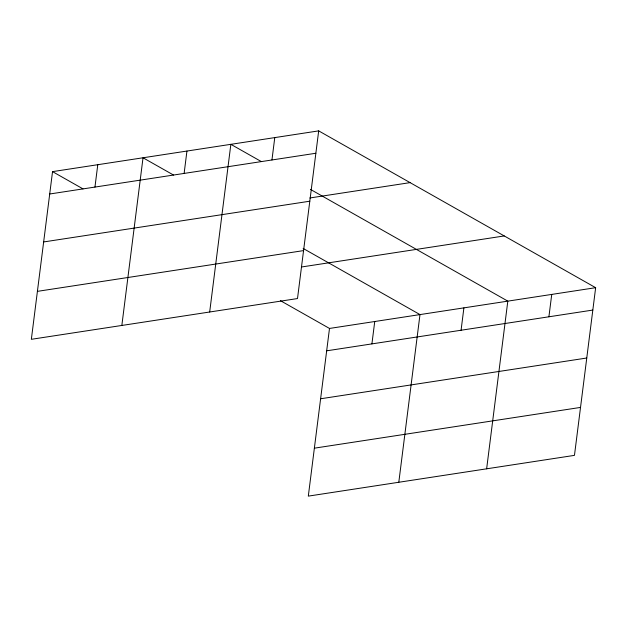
<?xml version="1.0" encoding="UTF-8"?>
<svg xmlns="http://www.w3.org/2000/svg" width="627" height="627" viewBox="0 0 627 627"><rect width="100%" height="100%" fill="white"/><g stroke="black" fill="none" stroke-linecap="round" stroke-linejoin="round"><path stroke-width="0.94" d="M52.535 171.633L31.35 339.309L297.504 298.554L318.688 130.878L52.535 171.633L82.999 188.884M94.951 187.073L97.781 164.705M121.842 325.452L143.027 157.777L173.491 175.027M184.119 173.428L186.94 151.052M209.677 312.003L230.854 144.328L261.326 161.578M271.946 159.979L274.775 137.603M280.41 300.654L329.496 328.446L308.312 496.122L574.465 455.367L595.65 287.691L318.688 130.878M371.913 343.894L374.742 321.518M398.803 482.265L419.988 314.589L303.139 248.433M461.072 330.241L463.902 307.865M486.638 468.816L507.815 301.14L310.404 189.37M548.907 316.792L551.736 294.416M49.705 194.002L315.859 153.254M309.84 197.975L410.089 182.629M43.647 241.951L309.809 201.204M37.408 291.359L303.562 250.604M301.634 266.969L504.249 235.94M329.496 328.446L595.65 287.691M326.667 350.822L592.821 310.067M320.609 398.772L586.762 358.017M314.37 448.172L580.524 407.417"/></g></svg>
